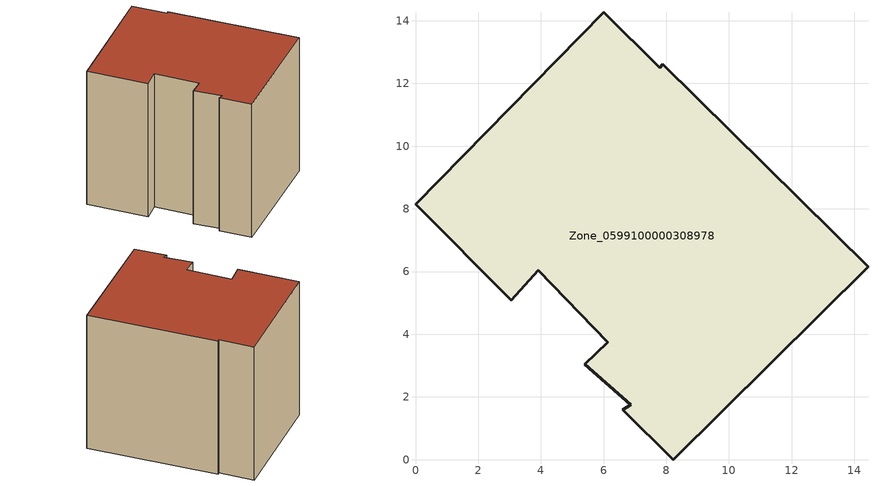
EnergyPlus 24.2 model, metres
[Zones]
Zone_0599100000308978
 floor ground (C_G): 3.92,6.04 3.06,5.09 0,8.14 6.01,14.27 7.79,12.5 7.88,12.61 14.43,6.16 8.22,0 6.61,1.58 6.87,1.75 5.39,3.05 6.13,3.75 z0
 wall outside (C_F): 14.43,6.16 7.88,12.61 7.79,12.5 6.01,14.27 0,8.14 3.06,5.09 3.92,6.04 6.13,3.75 5.39,3.05 6.87,1.75 6.61,1.58 8.22,0 14.43,6.16 z0:10.36
 roof outside (C_R): 7.79,12.5 6.01,14.27 0,8.14 3.06,5.09 3.92,6.04 6.13,3.75 5.39,3.05 6.87,1.75 6.61,1.58 8.22,0 14.43,6.16 7.88,12.61 z10.36
[BUILDING]
Pand.0599100000308978: North Axis=0; Terrain=City; Loads Convergence Tolerance Value=0.04; Temperature Convergence Tolerance Value=0.4; Solar Distribution=FullExterior; Maximum Number of Warmup Days=25; Minimum Number of Warmup Days=1
[Site:Location]
Rotterdam.The.Hague.AP_ZH_NLD Design_Conditions: Latitude=51.96; Longitude=4.45; Time Zone=1; Elevation=-4.5
[SITE:GROUNDTEMPERATURE:BUILDINGSURFACE]
18, 18, 18, 18, 18, 18, 18, 18, 18, 18, 18, 18
[MATERIAL] Thermal Absorptance=0.9; Solar Absorptance=0.7; Visible Absorptance=0.7
Name | Roughness | Thickness | Conductivity | Density | Specific Heat
G.TI.1946 | MediumSmooth | 0.15 | 1 | 540 | 1210
F.TI.1946 | Rough | 0.3 | 0.857143 | 1920 | 840
R.TI.1946 | MediumRough | 0.2 | 0.1 | 1500 | 1000
[CONSTRUCTION]
C_G: G.TI.1946
C_F: F.TI.1946
C_R: R.TI.1946
[ZONE]
Zone_0599100000308978: Type=1; Multiplier=1; Ceiling Height=Autocalculate; Volume=Autocalculate; Floor Area=autocalculate; Part of Total Floor Area=Yes
[ZONEINFILTRATION:DESIGNFLOWRATE]
Infil_Zone_0599100000308978: Zone or ZoneList or Space or SpaceList=Zone_0599100000308978; Schedule=AlwaysOn; Design Flow Rate Calculation Method=Flow/Area; Flow Rate per Floor Area=0.003; Constant Term Coefficient=1; Temperature Term Coefficient=0; Velocity Term Coefficient=0; Velocity Squared Term Coefficient=0
[HVACTEMPLATE:ZONE:IDEALLOADSAIRSYSTEM]
Zone_0599100000308978: Maximum Heating Supply Air Temperature=50; Minimum Cooling Supply Air Temperature=13; Maximum Heating Supply Air Humidity Ratio=0.0156; Minimum Cooling Supply Air Humidity Ratio=0.0077; Heating Limit=NoLimit; Cooling Limit=NoLimit; Dehumidification Control Type=ConstantSensibleHeatRatio; Cooling Sensible Heat Ratio=0.7; Dehumidification Setpoint=60; Humidification Control Type=None; Humidification Setpoint=30; Outdoor Air Method=None; Outdoor Air Flow Rate per Person=0.00944; Outdoor Air Flow Rate per Zone Floor Area=0; Outdoor Air Flow Rate per Zone=0; Demand Controlled Ventilation Type=None; Outdoor Air Economizer Type=NoEconomizer; Heat Recovery Type=None; Sensible Heat Recovery Effectiveness=0.7; Latent Heat Recovery Effectiveness=0.65
[ZONECONTROL:THERMOSTAT]
ThermostatControl_Zone_0599100000308978: Zone or ZoneList=Zone_0599100000308978; Control Type Schedule=DualSetpointControlType; Control 1=Thermostat_Zone_0599100000308978; Temperature Difference Between Cutout And Setpoint=0
[THERMOSTATSETPOINT:DUALSETPOINT]
Thermostat_Zone_0599100000308978: Heating Setpoint Temperature Schedule=HeatingSetpoint_Zone_0599100000308978; Cooling Setpoint Temperature Schedule=CoolingSetpoint_Zone_0599100000308978
[SCHEDULE:COMPACT]
HeatingSetpoint_Zone_0599100000308978: Through: 12/31, For: AllDays, Until: 24:00, 21
CoolingSetpoint_Zone_0599100000308978: Through: 12/31, For: AllDays, Until: 24:00, 24
DualSetpointControlType: Through: 12/31, For: AllDays, Until: 24:00, 4
AlwaysOn: Through: 12/31, For: AllDays, Until: 24:00, 1
